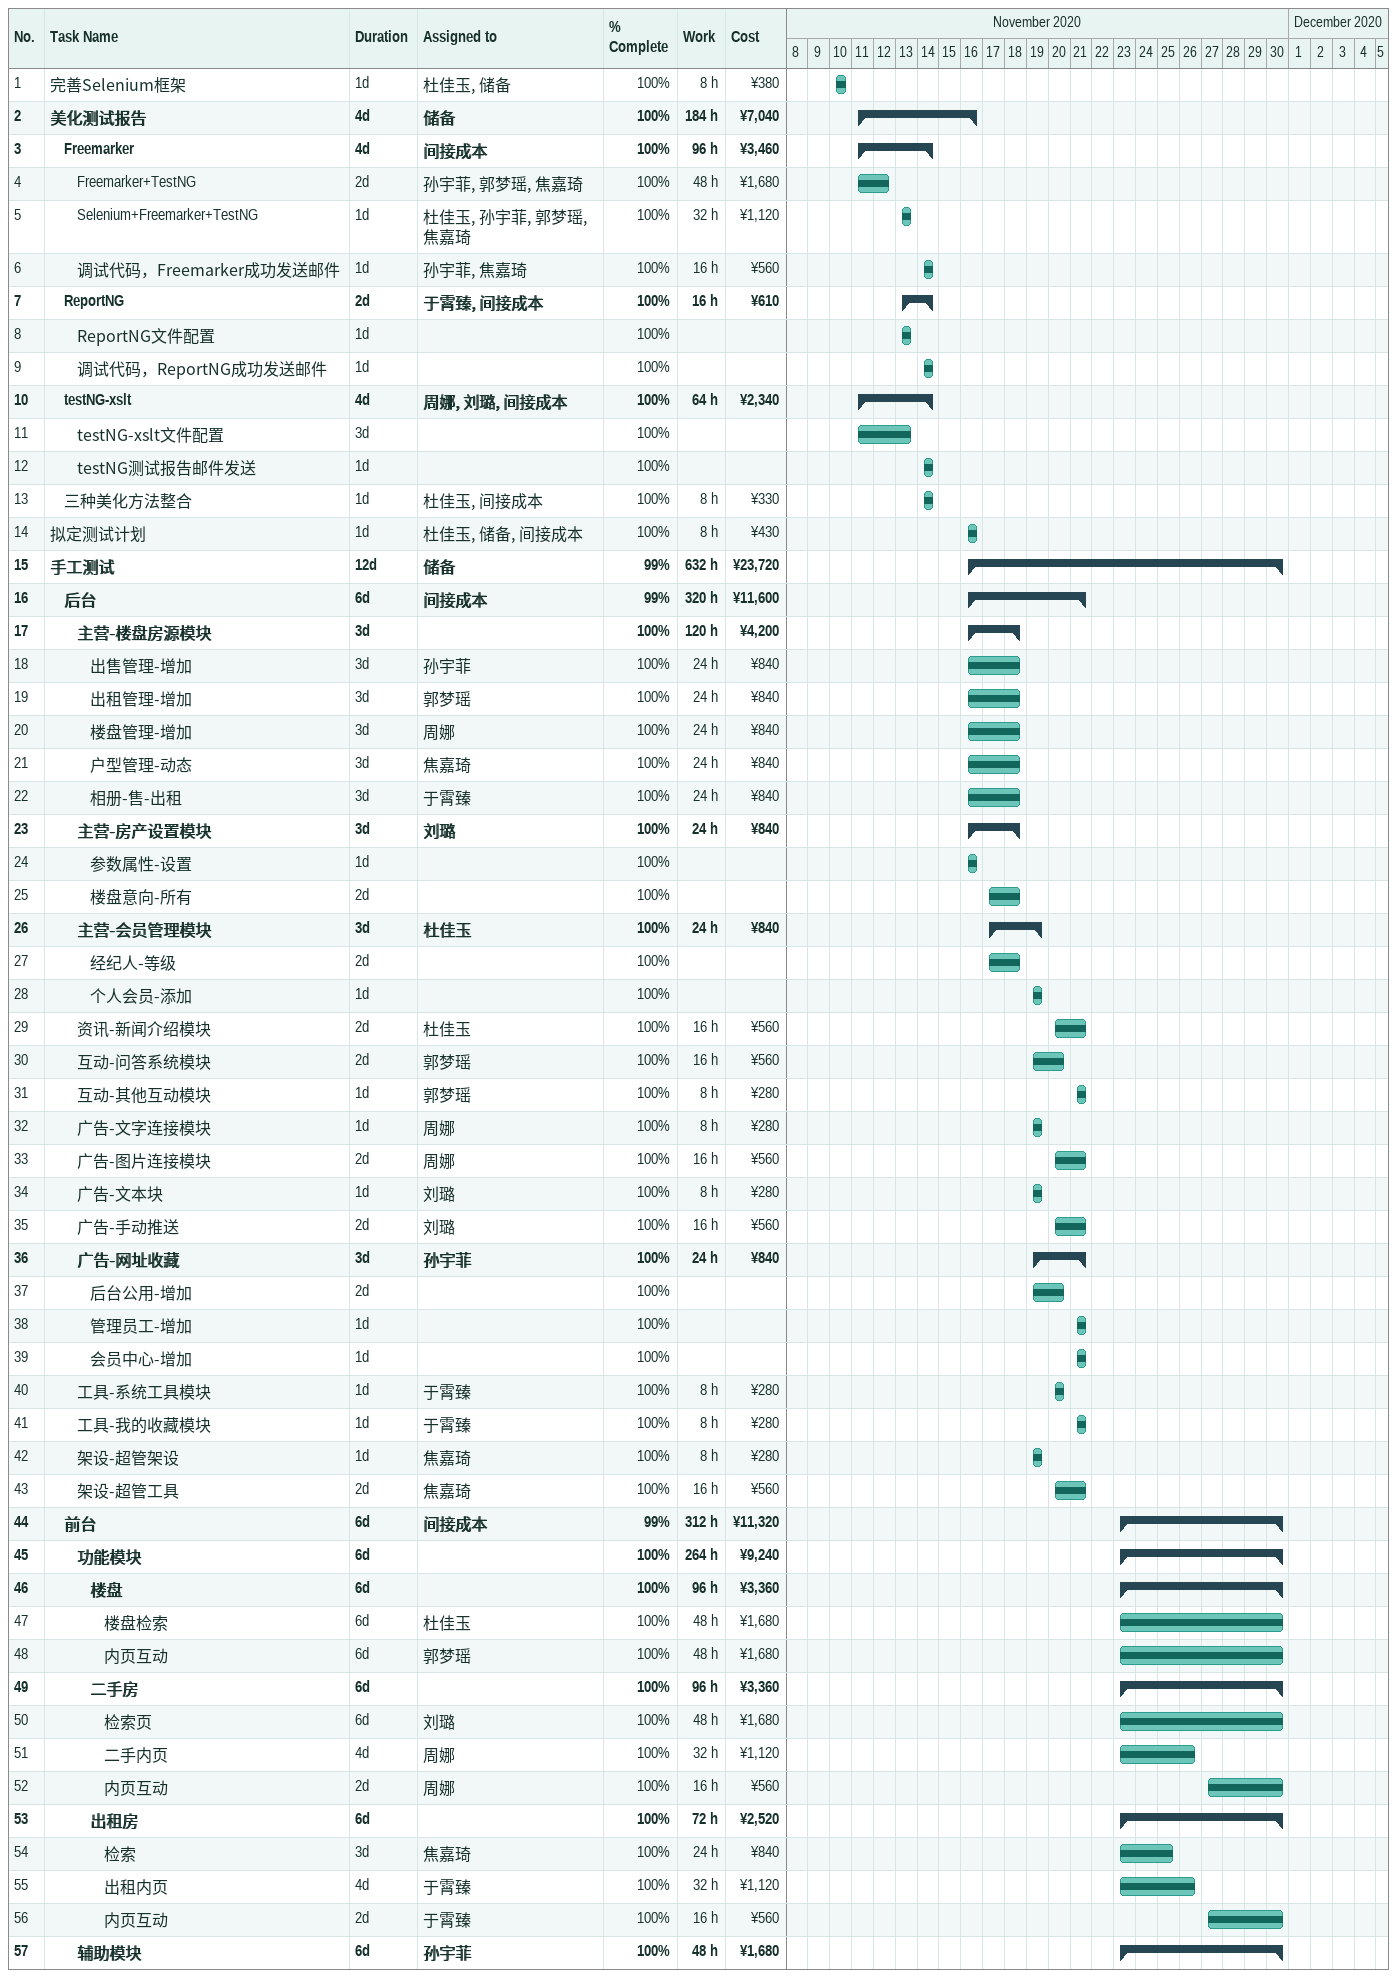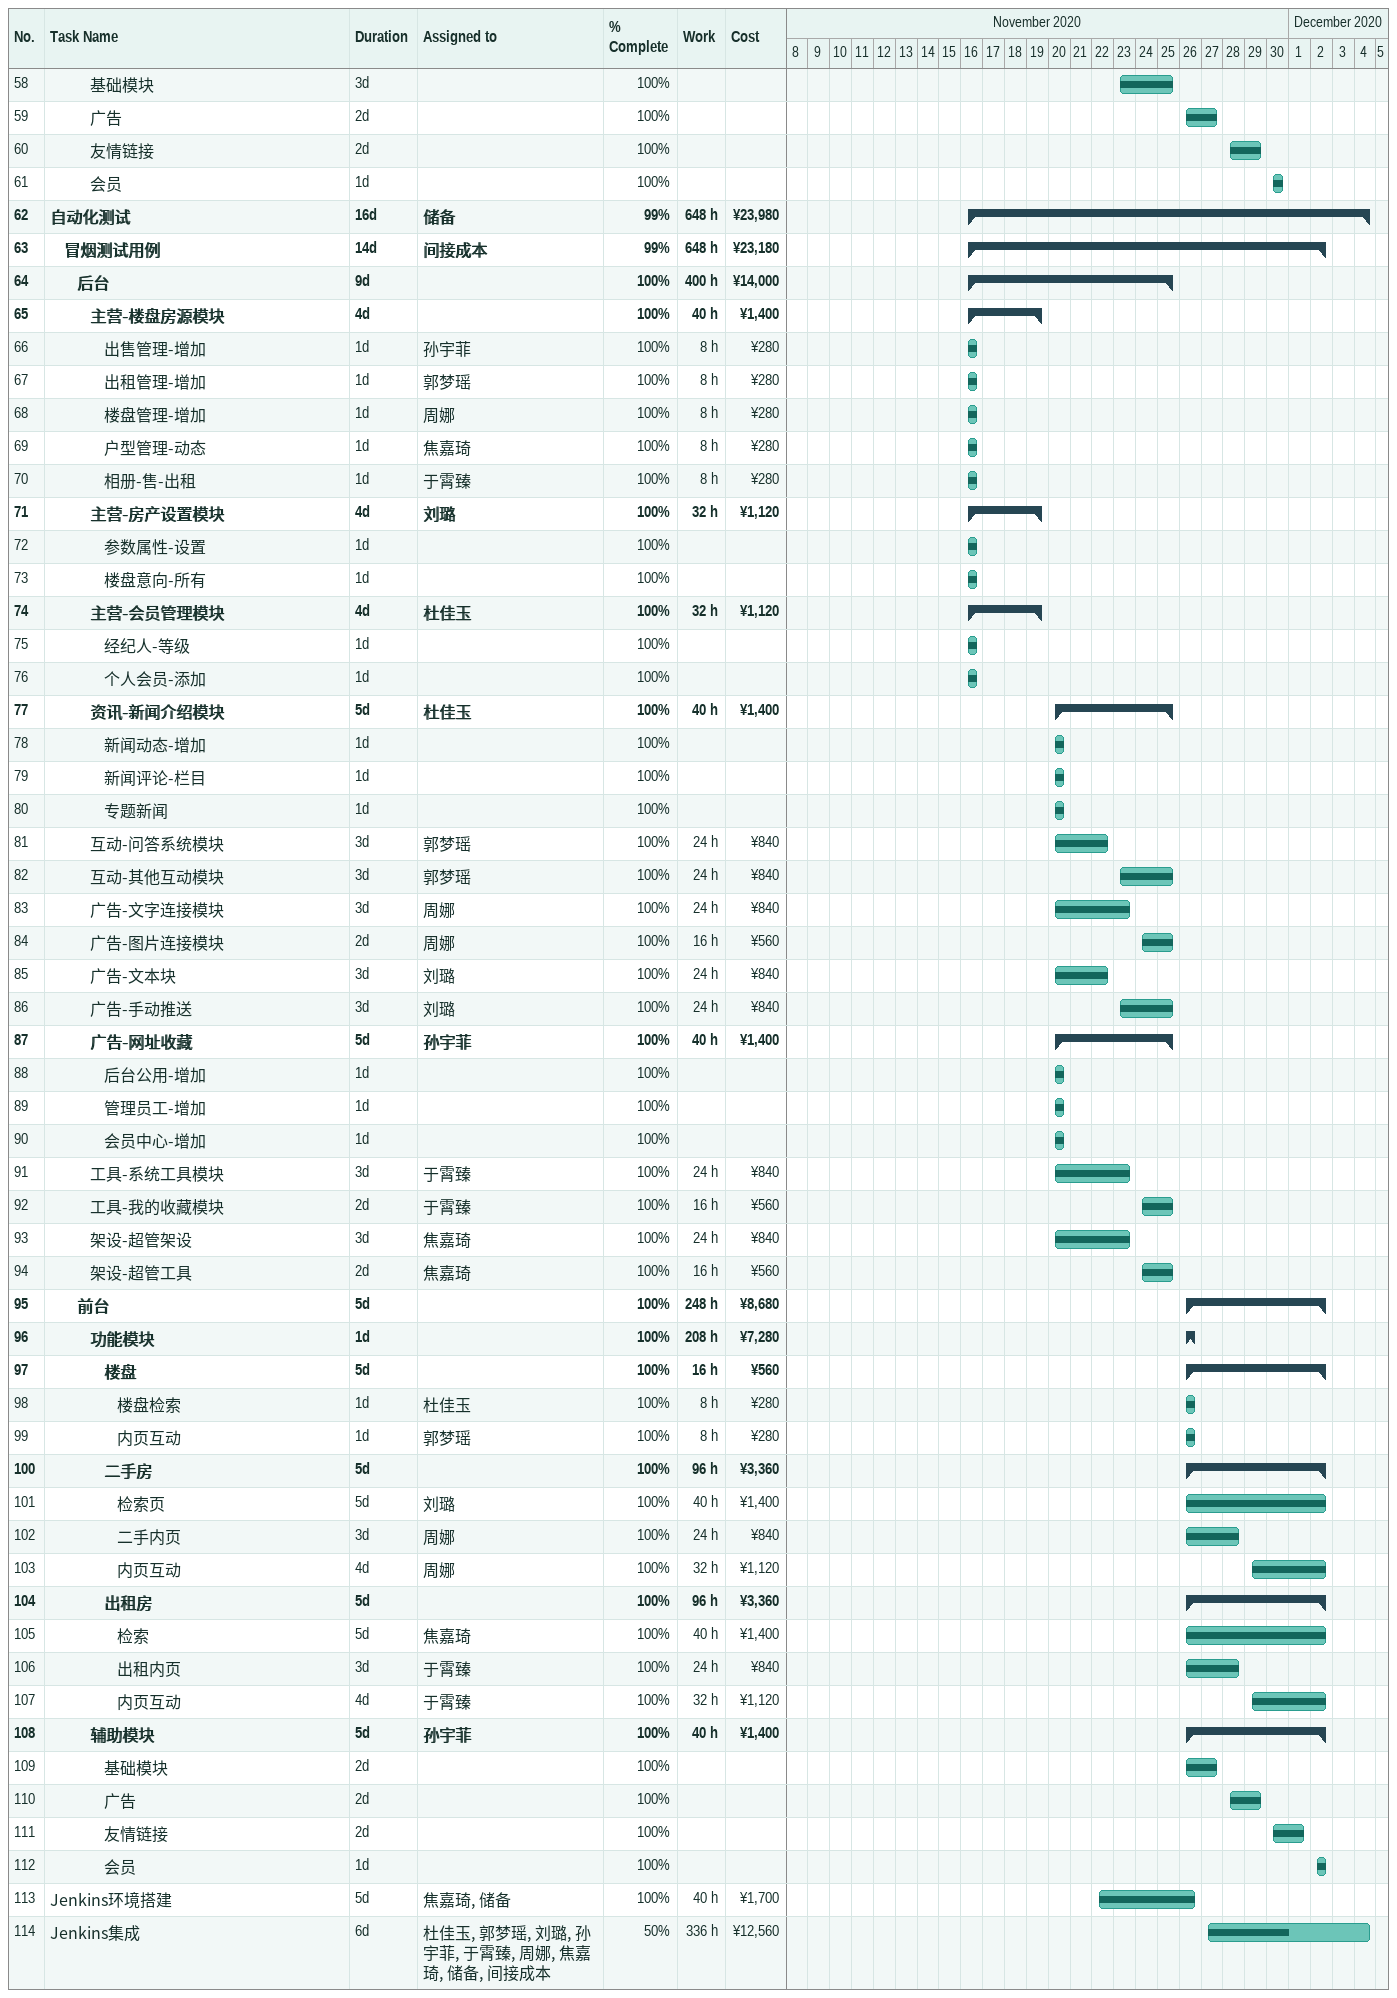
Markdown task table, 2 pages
| ID | Level | Task | Duration | Start | Finish | Resources | % complete | Work (h) | Cost (¥) |
|---|---|---|---|---|---|---|---|---|---|
| 1 | 1 | 完善Selenium框架 | 1d | 2020-11-10 | 2020-11-10 | 杜佳玉, 储备 | 100 | 8 | 380 |
| 2 | 1 | **美化测试报告** | 4d | 2020-11-11 | 2020-11-16 | 储备 | 100 | 184 | 7040 |
| 3 | 2 | **Freemarker** | 4d | 2020-11-11 | 2020-11-14 | 间接成本 | 100 | 96 | 3460 |
| 4 | 3 | Freemarker+TestNG | 2d | 2020-11-11 | 2020-11-12 | 孙宇菲, 郭梦瑶, 焦嘉琦 | 100 | 48 | 1680 |
| 5 | 3 | Selenium+Freemarker+TestNG | 1d | 2020-11-13 | 2020-11-13 | 杜佳玉, 孙宇菲, 郭梦瑶, 焦嘉琦 | 100 | 32 | 1120 |
| 6 | 3 | 调试代码，Freemarker成功发送邮件 | 1d | 2020-11-14 | 2020-11-14 | 孙宇菲, 焦嘉琦 | 100 | 16 | 560 |
| 7 | 2 | **ReportNG** | 2d | 2020-11-13 | 2020-11-14 | 于霄臻, 间接成本 | 100 | 16 | 610 |
| 8 | 3 | ReportNG文件配置 | 1d | 2020-11-13 | 2020-11-13 |  | 100 |  |  |
| 9 | 3 | 调试代码，ReportNG成功发送邮件 | 1d | 2020-11-14 | 2020-11-14 |  | 100 |  |  |
| 10 | 2 | **testNG-xslt** | 4d | 2020-11-11 | 2020-11-14 | 周娜, 刘璐, 间接成本 | 100 | 64 | 2340 |
| 11 | 3 | testNG-xslt文件配置 | 3d | 2020-11-11 | 2020-11-13 |  | 100 |  |  |
| 12 | 3 | testNG测试报告邮件发送 | 1d | 2020-11-14 | 2020-11-14 |  | 100 |  |  |
| 13 | 2 | 三种美化方法整合 | 1d | 2020-11-14 | 2020-11-14 | 杜佳玉, 间接成本 | 100 | 8 | 330 |
| 14 | 1 | 拟定测试计划 | 1d | 2020-11-16 | 2020-11-16 | 杜佳玉, 储备, 间接成本 | 100 | 8 | 430 |
| 15 | 1 | **手工测试** | 12d | 2020-11-16 | 2020-11-30 | 储备 | 99 | 632 | 23720 |
| 16 | 2 | **后台** | 6d | 2020-11-16 | 2020-11-21 | 间接成本 | 99 | 320 | 11600 |
| 17 | 3 | **主营-楼盘房源模块** | 3d | 2020-11-16 | 2020-11-18 |  | 100 | 120 | 4200 |
| 18 | 4 | 出售管理-增加 | 3d | 2020-11-16 | 2020-11-18 | 孙宇菲 | 100 | 24 | 840 |
| 19 | 4 | 出租管理-增加 | 3d | 2020-11-16 | 2020-11-18 | 郭梦瑶 | 100 | 24 | 840 |
| 20 | 4 | 楼盘管理-增加 | 3d | 2020-11-16 | 2020-11-18 | 周娜 | 100 | 24 | 840 |
| 21 | 4 | 户型管理-动态 | 3d | 2020-11-16 | 2020-11-18 | 焦嘉琦 | 100 | 24 | 840 |
| 22 | 4 | 相册-售-出租 | 3d | 2020-11-16 | 2020-11-18 | 于霄臻 | 100 | 24 | 840 |
| 23 | 3 | **主营-房产设置模块** | 3d | 2020-11-16 | 2020-11-18 | 刘璐 | 100 | 24 | 840 |
| 24 | 4 | 参数属性-设置 | 1d | 2020-11-16 | 2020-11-16 |  | 100 |  |  |
| 25 | 4 | 楼盘意向-所有 | 2d | 2020-11-17 | 2020-11-18 |  | 100 |  |  |
| 26 | 3 | **主营-会员管理模块** | 3d | 2020-11-17 | 2020-11-19 | 杜佳玉 | 100 | 24 | 840 |
| 27 | 4 | 经纪人-等级 | 2d | 2020-11-17 | 2020-11-18 |  | 100 |  |  |
| 28 | 4 | 个人会员-添加 | 1d | 2020-11-19 | 2020-11-19 |  | 100 |  |  |
| 29 | 3 | 资讯-新闻介绍模块 | 2d | 2020-11-20 | 2020-11-21 | 杜佳玉 | 100 | 16 | 560 |
| 30 | 3 | 互动-问答系统模块 | 2d | 2020-11-19 | 2020-11-20 | 郭梦瑶 | 100 | 16 | 560 |
| 31 | 3 | 互动-其他互动模块 | 1d | 2020-11-21 | 2020-11-21 | 郭梦瑶 | 100 | 8 | 280 |
| 32 | 3 | 广告-文字连接模块 | 1d | 2020-11-19 | 2020-11-19 | 周娜 | 100 | 8 | 280 |
| 33 | 3 | 广告-图片连接模块 | 2d | 2020-11-20 | 2020-11-21 | 周娜 | 100 | 16 | 560 |
| 34 | 3 | 广告-文本块 | 1d | 2020-11-19 | 2020-11-19 | 刘璐 | 100 | 8 | 280 |
| 35 | 3 | 广告-手动推送 | 2d | 2020-11-20 | 2020-11-21 | 刘璐 | 100 | 16 | 560 |
| 36 | 3 | **广告-网址收藏** | 3d | 2020-11-19 | 2020-11-21 | 孙宇菲 | 100 | 24 | 840 |
| 37 | 4 | 后台公用-增加 | 2d | 2020-11-19 | 2020-11-20 |  | 100 |  |  |
| 38 | 4 | 管理员工-增加 | 1d | 2020-11-21 | 2020-11-21 |  | 100 |  |  |
| 39 | 4 | 会员中心-增加 | 1d | 2020-11-21 | 2020-11-21 |  | 100 |  |  |
| 40 | 3 | 工具-系统工具模块 | 1d | 2020-11-20 | 2020-11-20 | 于霄臻 | 100 | 8 | 280 |
| 41 | 3 | 工具-我的收藏模块 | 1d | 2020-11-21 | 2020-11-21 | 于霄臻 | 100 | 8 | 280 |
| 42 | 3 | 架设-超管架设 | 1d | 2020-11-19 | 2020-11-19 | 焦嘉琦 | 100 | 8 | 280 |
| 43 | 3 | 架设-超管工具 | 2d | 2020-11-20 | 2020-11-21 | 焦嘉琦 | 100 | 16 | 560 |
| 44 | 2 | **前台** | 6d | 2020-11-23 | 2020-11-30 | 间接成本 | 99 | 312 | 11320 |
| 45 | 3 | **功能模块** | 6d | 2020-11-23 | 2020-11-30 |  | 100 | 264 | 9240 |
| 46 | 4 | **楼盘** | 6d | 2020-11-23 | 2020-11-30 |  | 100 | 96 | 3360 |
| 47 | 5 | 楼盘检索 | 6d | 2020-11-23 | 2020-11-30 | 杜佳玉 | 100 | 48 | 1680 |
| 48 | 5 | 内页互动 | 6d | 2020-11-23 | 2020-11-30 | 郭梦瑶 | 100 | 48 | 1680 |
| 49 | 4 | **二手房** | 6d | 2020-11-23 | 2020-11-30 |  | 100 | 96 | 3360 |
| 50 | 5 | 检索页 | 6d | 2020-11-23 | 2020-11-30 | 刘璐 | 100 | 48 | 1680 |
| 51 | 5 | 二手内页 | 4d | 2020-11-23 | 2020-11-26 | 周娜 | 100 | 32 | 1120 |
| 52 | 5 | 内页互动 | 2d | 2020-11-27 | 2020-11-30 | 周娜 | 100 | 16 | 560 |
| 53 | 4 | **出租房** | 6d | 2020-11-23 | 2020-11-30 |  | 100 | 72 | 2520 |
| 54 | 5 | 检索 | 3d | 2020-11-23 | 2020-11-25 | 焦嘉琦 | 100 | 24 | 840 |
| 55 | 5 | 出租内页 | 4d | 2020-11-23 | 2020-11-26 | 于霄臻 | 100 | 32 | 1120 |
| 56 | 5 | 内页互动 | 2d | 2020-11-27 | 2020-11-30 | 于霄臻 | 100 | 16 | 560 |
| 57 | 3 | **辅助模块** | 6d | 2020-11-23 | 2020-11-30 | 孙宇菲 | 100 | 48 | 1680 |
| 58 | 4 | 基础模块 | 3d | 2020-11-23 | 2020-11-25 |  | 100 |  |  |
| 59 | 4 | 广告 | 2d | 2020-11-26 | 2020-11-27 |  | 100 |  |  |
| 60 | 4 | 友情链接 | 2d | 2020-11-28 | 2020-11-29 |  | 100 |  |  |
| 61 | 4 | 会员 | 1d | 2020-11-30 | 2020-11-30 |  | 100 |  |  |
| 62 | 1 | **自动化测试** | 16d | 2020-11-16 | 2020-12-04 | 储备 | 99 | 648 | 23980 |
| 63 | 2 | **冒烟测试用例** | 14d | 2020-11-16 | 2020-12-02 | 间接成本 | 99 | 648 | 23180 |
| 64 | 3 | **后台** | 9d | 2020-11-16 | 2020-11-25 |  | 100 | 400 | 14000 |
| 65 | 4 | **主营-楼盘房源模块** | 4d | 2020-11-16 | 2020-11-19 |  | 100 | 40 | 1400 |
| 66 | 5 | 出售管理-增加 | 1d | 2020-11-16 | 2020-11-16 | 孙宇菲 | 100 | 8 | 280 |
| 67 | 5 | 出租管理-增加 | 1d | 2020-11-16 | 2020-11-16 | 郭梦瑶 | 100 | 8 | 280 |
| 68 | 5 | 楼盘管理-增加 | 1d | 2020-11-16 | 2020-11-16 | 周娜 | 100 | 8 | 280 |
| 69 | 5 | 户型管理-动态 | 1d | 2020-11-16 | 2020-11-16 | 焦嘉琦 | 100 | 8 | 280 |
| 70 | 5 | 相册-售-出租 | 1d | 2020-11-16 | 2020-11-16 | 于霄臻 | 100 | 8 | 280 |
| 71 | 4 | **主营-房产设置模块** | 4d | 2020-11-16 | 2020-11-19 | 刘璐 | 100 | 32 | 1120 |
| 72 | 5 | 参数属性-设置 | 1d | 2020-11-16 | 2020-11-16 |  | 100 |  |  |
| 73 | 5 | 楼盘意向-所有 | 1d | 2020-11-16 | 2020-11-16 |  | 100 |  |  |
| 74 | 4 | **主营-会员管理模块** | 4d | 2020-11-16 | 2020-11-19 | 杜佳玉 | 100 | 32 | 1120 |
| 75 | 5 | 经纪人-等级 | 1d | 2020-11-16 | 2020-11-16 |  | 100 |  |  |
| 76 | 5 | 个人会员-添加 | 1d | 2020-11-16 | 2020-11-16 |  | 100 |  |  |
| 77 | 4 | **资讯-新闻介绍模块** | 5d | 2020-11-20 | 2020-11-25 | 杜佳玉 | 100 | 40 | 1400 |
| 78 | 5 | 新闻动态-增加 | 1d | 2020-11-20 | 2020-11-20 |  | 100 |  |  |
| 79 | 5 | 新闻评论-栏目 | 1d | 2020-11-20 | 2020-11-20 |  | 100 |  |  |
| 80 | 5 | 专题新闻 | 1d | 2020-11-20 | 2020-11-20 |  | 100 |  |  |
| 81 | 4 | 互动-问答系统模块 | 3d | 2020-11-20 | 2020-11-22 | 郭梦瑶 | 100 | 24 | 840 |
| 82 | 4 | 互动-其他互动模块 | 3d | 2020-11-23 | 2020-11-25 | 郭梦瑶 | 100 | 24 | 840 |
| 83 | 4 | 广告-文字连接模块 | 3d | 2020-11-20 | 2020-11-23 | 周娜 | 100 | 24 | 840 |
| 84 | 4 | 广告-图片连接模块 | 2d | 2020-11-24 | 2020-11-25 | 周娜 | 100 | 16 | 560 |
| 85 | 4 | 广告-文本块 | 3d | 2020-11-20 | 2020-11-22 | 刘璐 | 100 | 24 | 840 |
| 86 | 4 | 广告-手动推送 | 3d | 2020-11-23 | 2020-11-25 | 刘璐 | 100 | 24 | 840 |
| 87 | 4 | **广告-网址收藏** | 5d | 2020-11-20 | 2020-11-25 | 孙宇菲 | 100 | 40 | 1400 |
| 88 | 5 | 后台公用-增加 | 1d | 2020-11-20 | 2020-11-20 |  | 100 |  |  |
| 89 | 5 | 管理员工-增加 | 1d | 2020-11-20 | 2020-11-20 |  | 100 |  |  |
| 90 | 5 | 会员中心-增加 | 1d | 2020-11-20 | 2020-11-20 |  | 100 |  |  |
| 91 | 4 | 工具-系统工具模块 | 3d | 2020-11-20 | 2020-11-23 | 于霄臻 | 100 | 24 | 840 |
| 92 | 4 | 工具-我的收藏模块 | 2d | 2020-11-24 | 2020-11-25 | 于霄臻 | 100 | 16 | 560 |
| 93 | 4 | 架设-超管架设 | 3d | 2020-11-20 | 2020-11-23 | 焦嘉琦 | 100 | 24 | 840 |
| 94 | 4 | 架设-超管工具 | 2d | 2020-11-24 | 2020-11-25 | 焦嘉琦 | 100 | 16 | 560 |
| 95 | 3 | **前台** | 5d | 2020-11-26 | 2020-12-02 |  | 100 | 248 | 8680 |
| 96 | 4 | **功能模块** | 1d | 2020-11-26 | 2020-11-26 |  | 100 | 208 | 7280 |
| 97 | 5 | **楼盘** | 5d | 2020-11-26 | 2020-12-02 |  | 100 | 16 | 560 |
| 98 | 6 | 楼盘检索 | 1d | 2020-11-26 | 2020-11-26 | 杜佳玉 | 100 | 8 | 280 |
| 99 | 6 | 内页互动 | 1d | 2020-11-26 | 2020-11-26 | 郭梦瑶 | 100 | 8 | 280 |
| 100 | 5 | **二手房** | 5d | 2020-11-26 | 2020-12-02 |  | 100 | 96 | 3360 |
| 101 | 6 | 检索页 | 5d | 2020-11-26 | 2020-12-02 | 刘璐 | 100 | 40 | 1400 |
| 102 | 6 | 二手内页 | 3d | 2020-11-26 | 2020-11-28 | 周娜 | 100 | 24 | 840 |
| 103 | 6 | 内页互动 | 4d | 2020-11-29 | 2020-12-02 | 周娜 | 100 | 32 | 1120 |
| 104 | 5 | **出租房** | 5d | 2020-11-26 | 2020-12-02 |  | 100 | 96 | 3360 |
| 105 | 6 | 检索 | 5d | 2020-11-26 | 2020-12-02 | 焦嘉琦 | 100 | 40 | 1400 |
| 106 | 6 | 出租内页 | 3d | 2020-11-26 | 2020-11-28 | 于霄臻 | 100 | 24 | 840 |
| 107 | 6 | 内页互动 | 4d | 2020-11-29 | 2020-12-02 | 于霄臻 | 100 | 32 | 1120 |
| 108 | 4 | **辅助模块** | 5d | 2020-11-26 | 2020-12-02 | 孙宇菲 | 100 | 40 | 1400 |
| 109 | 5 | 基础模块 | 2d | 2020-11-26 | 2020-11-27 |  | 100 |  |  |
| 110 | 5 | 广告 | 2d | 2020-11-28 | 2020-11-29 |  | 100 |  |  |
| 111 | 5 | 友情链接 | 2d | 2020-11-30 | 2020-12-01 |  | 100 |  |  |
| 112 | 5 | 会员 | 1d | 2020-12-02 | 2020-12-02 |  | 100 |  |  |
| 113 | 1 | Jenkins环境搭建 | 5d | 2020-11-22 | 2020-11-26 | 焦嘉琦, 储备 | 100 | 40 | 1700 |
| 114 | 1 | Jenkins集成 | 6d | 2020-11-27 | 2020-12-04 | 杜佳玉, 郭梦瑶, 刘璐, 孙宇菲, 于霄臻, 周娜, 焦嘉琦, 储备, 间接成本 | 50 | 336 | 12560 |
